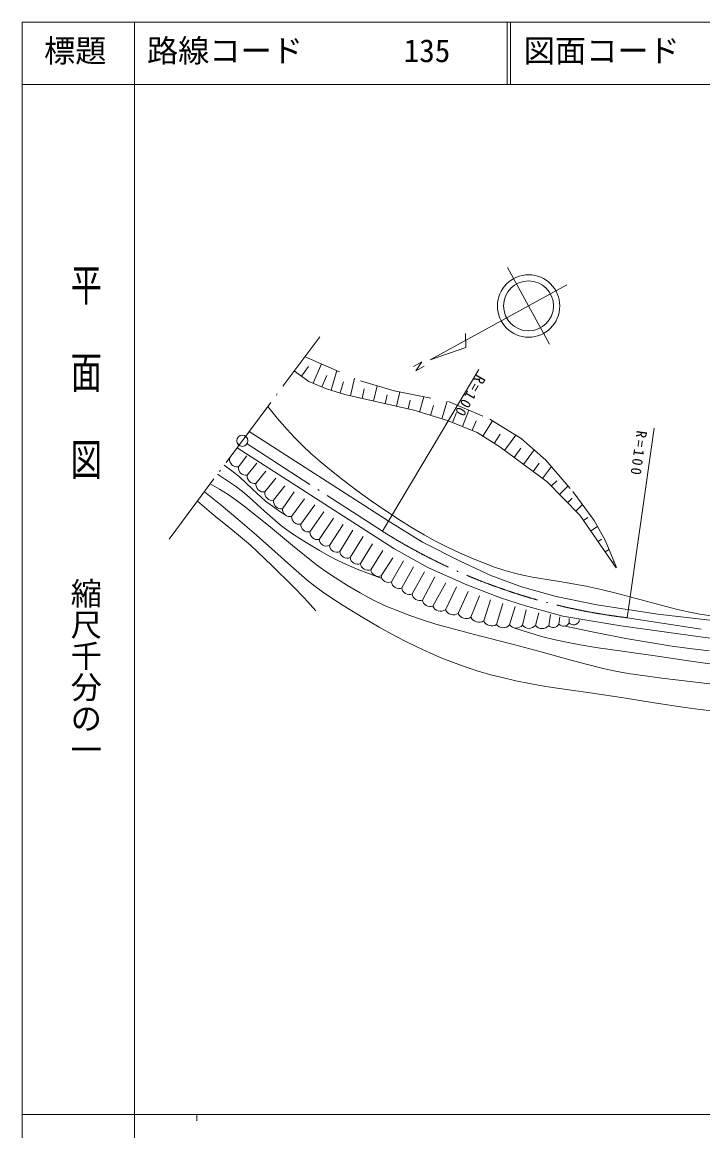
# Model space of a CAD drawing. Units: millimetres, scale not verified. Extents: x -625 to 714620, y -625 to 362121.
# Drawn here: x 74620 to 183705, y 184530 to 362121 of the extents above; entities that cross this region are included whole.
import ezdxf
from ezdxf.enums import TextEntityAlignment as Align

# ---------------------------------------------------------------- set-up
doc = ezdxf.new("R2010")
doc.units = ezdxf.units.MM
doc.header["$LTSCALE"] = 1000
doc.linetypes.add('DASHED_SPACED', pattern=[12, 6, -6])
doc.linetypes.add('LONG_DASHED_DOTTED', pattern=[15.25, 12, -1.5, 0.25, -1.5])
doc.layers.add('S-SUV', color=7, linetype='Continuous', lineweight=13)
doc.styles.add('@ＭＳ ゴシック', font='')
doc.styles.add('ＭＳ ゴシック', font='')
doc.styles.get('@ＭＳ ゴシック').set_extended_font_data('@MS Gothic')
doc.styles.get('ＭＳ ゴシック').set_extended_font_data('MS Gothic')

msp = doc.modelspace()

# ---------------------------------------------------------------- linework, layer by layer
at = {"layer": 'S-SUV'}
for p, q in [((74620, 362121), (74620, 2121)), ((714620, 362121), (74620, 362121)), ((92620, 362121), (92620, 352121)), ((152370, 362121), (152370, 352121)), ((152870, 362121), (152870, 352121)), ((74620, 352121), (714620, 352121)), ((92620, 352121), (92620, 2121)), ((152417, 322803), (159142, 310524)), ((139992, 308017), (161919, 320026)), ((145735, 310022), (145651, 312257)), ((139992, 308017), (145735, 310022)), ((121263, 304286), (122594, 307391)), ((138679, 307714), (137324, 306963)), ((137706, 306268), (138679, 307714)), ((120559, 304588), (118256, 306233)), ((119408, 305410), (120508, 306951)), ((122671, 303683), (123467, 305542)), ((124115, 303162), (125052, 306324)), ((132353, 280570), (147826, 306503)), ((139060, 307009), (137706, 306268)), ((123375, 303381), (120559, 304588)), ((125596, 302723), (126126, 304512)), ((127256, 302290), (127904, 305087)), ((130936, 301437), (131504, 303886)), ((126336, 302504), (123375, 303381)), ((137377, 299944), (126336, 302504)), ((129096, 301864), (129453, 303401)), ((132777, 301011), (133101, 302411)), ((134617, 300584), (135151, 302890)), ((138279, 299676), (139008, 302128)), ((113984, 300540), (115509, 298684)), ((136457, 300158), (136786, 301577)), ((140083, 299140), (140550, 300713)), ((141886, 298604), (142716, 301396)), ((115509, 298684), (117077, 296870)), ((142788, 298336), (137377, 299944)), ((143580, 298013), (144220, 299581)), ((145164, 297367), (146220, 299957)), ((117077, 296870), (118254, 295604)), ((147541, 296398), (142788, 298336)), ((146749, 296721), (147376, 298261)), ((148447, 295816), (150013, 298257)), ((175895, 297095), (171588, 266726)), ((110996, 296529), (133251, 282240)), ((118254, 295604), (119482, 294373)), ((151166, 294072), (147541, 296398)), ((150260, 294653), (151212, 296136)), ((151927, 293512), (153729, 295962)), ((109072, 293948), (134177, 277791)), ((119482, 294373), (120904, 293038)), ((120904, 293038), (122375, 291740)), ((158771, 288478), (151166, 294072)), ((153448, 292393), (154534, 293870)), ((154969, 291275), (156686, 293610)), ((109265, 290918), (110623, 292672)), ((110679, 289571), (112210, 291473)), ((122375, 291740), (124175, 290241)), ((156489, 290156), (157465, 291482)), ((105920, 289718), (107386, 288778)), ((107015, 291186), (108247, 290262)), ((108247, 290262), (109448, 289285)), ((112092, 288223), (113652, 290193)), ((124175, 290241), (126011, 288790)), ((158010, 289037), (159427, 290964)), ((104766, 288169), (106220, 287334)), ((107386, 288778), (108816, 287790)), ((108816, 287790), (109931, 286932)), ((109448, 289285), (111515, 287328)), ((113505, 286875), (115255, 289092)), ((114918, 285527), (116729, 287861)), ((126011, 288790), (128263, 287096)), ((163999, 283140), (158771, 288478)), ((159424, 287811), (160306, 288674)), ((160731, 286476), (162110, 287827)), ((103828, 286910), (106528, 284750)), ((106220, 287334), (107640, 286448)), ((107640, 286448), (108936, 285548)), ((109931, 286932), (111009, 286026)), ((111009, 286026), (113478, 283800)), ((111515, 287328), (113619, 285419)), ((116332, 284180), (118229, 286865)), ((128263, 287096), (130559, 285445)), ((102710, 285410), (105359, 283174)), ((106528, 284750), (109199, 282536)), ((108936, 285548), (110199, 284599)), ((110199, 284599), (114089, 281471)), ((113619, 285419), (114751, 284569)), ((114751, 284569), (115921, 283764)), ((117799, 282951), (119848, 285779)), ((119266, 281723), (121501, 284791)), ((130559, 285445), (132887, 283837)), ((162038, 285142), (162788, 285876)), ((163345, 283807), (164403, 284844)), ((105359, 283174), (108046, 280984)), ((109199, 282536), (112183, 279966)), ((113478, 283800), (115992, 281615)), ((115921, 283764), (116330, 283493)), ((116330, 283493), (116748, 283217)), ((120733, 280494), (122958, 283690)), ((122200, 279266), (124497, 282669)), ((132887, 283837), (135257, 282273)), ((169816, 274727), (163999, 283140)), ((164581, 282299), (165252, 282763)), ((108046, 280984), (109637, 279696)), ((114089, 281471), (117949, 278301)), ((115992, 281615), (117019, 280823)), ((117019, 280823), (118090, 280073)), ((123857, 278295), (126068, 281681)), ((125514, 277325), (127622, 280751)), ((133251, 282240), (138795, 278841)), ((135257, 282273), (137128, 281100)), ((137128, 281100), (139030, 279978)), ((165744, 280616), (166807, 281351)), ((109637, 279696), (111188, 278363)), ((112183, 279966), (115133, 277347)), ((118090, 280073), (120146, 278762)), ((127171, 276354), (129258, 279715)), ((138795, 278841), (144809, 275755)), ((139030, 279978), (140840, 278998)), ((140840, 278998), (142680, 278071)), ((166907, 278934), (167457, 279314)), ((111188, 278363), (114615, 275100)), ((115133, 277347), (117702, 275015)), ((117949, 278301), (119860, 276740)), ((120146, 278762), (122245, 277495)), ((122245, 277495), (123655, 276699)), ((128828, 275383), (130780, 278581)), ((130485, 274413), (132400, 277512)), ((134177, 277791), (139720, 274706)), ((142680, 278071), (144718, 277115)), ((144718, 277115), (146794, 276208)), ((168071, 277251), (168668, 277664)), ((119860, 276740), (121815, 275220)), ((123655, 276699), (125102, 275952)), ((125102, 275952), (126698, 275209)), ((132142, 273442), (134036, 276329)), ((133799, 272472), (135751, 275848)), ((144809, 275755), (149726, 273506)), ((146794, 276208), (148549, 275495)), ((148549, 275495), (150333, 274835)), ((169234, 275568), (169370, 275662)), ((114615, 275100), (118006, 271789)), ((117702, 275015), (120319, 272720)), ((121815, 275220), (123298, 274152)), ((123298, 274152), (124824, 273126)), ((126698, 275209), (128317, 274520)), ((128317, 274520), (130279, 273748)), ((130279, 273748), (132261, 273003)), ((135457, 271501), (137339, 274877)), ((137114, 270530), (139088, 274099)), ((139720, 274706), (145892, 271986)), ((149726, 273506), (154642, 271676)), ((150333, 274835), (151814, 274346)), ((151814, 274346), (153320, 273913)), ((153320, 273913), (154863, 273544)), ((154863, 273544), (156429, 273232)), ((118006, 271789), (119852, 269837)), ((120319, 272720), (121512, 271765)), ((121512, 271765), (122741, 270859)), ((124824, 273126), (126783, 271881)), ((126783, 271881), (128772, 270688)), ((138771, 269560), (140756, 273289)), ((140428, 268589), (142522, 272333)), ((145892, 271986), (151278, 269894)), ((156429, 273232), (160723, 272529)), ((160723, 272529), (165006, 271766)), ((165006, 271766), (167406, 271239)), ((122741, 270859), (124383, 269739)), ((128772, 270688), (130100, 269952)), ((130100, 269952), (131457, 269269)), ((142467, 267999), (144240, 271670)), ((144506, 267410), (146119, 270909)), ((146546, 266820), (147917, 270245)), ((154642, 271676), (160185, 270107)), ((160185, 270107), (166719, 268799)), ((167406, 271239), (169794, 270653)), ((169794, 270653), (174616, 269369)), ((119852, 269837), (121662, 267848)), ((124383, 269739), (126062, 268667)), ((126062, 268667), (128935, 266918)), ((131457, 269269), (133068, 268538)), ((133068, 268538), (134714, 267859)), ((148585, 266230), (149699, 269565)), ((150624, 265641), (151627, 268998)), ((151278, 269894), (155275, 268617)), ((152719, 265593), (153619, 268512)), ((155275, 268617), (161289, 266996)), ((166719, 268799), (176499, 267283)), ((174616, 269369), (179451, 268101)), ((128935, 266918), (131843, 265219)), ((134714, 267859), (136741, 267089)), ((136741, 267089), (138796, 266373)), ((154813, 265545), (155407, 267977)), ((156908, 265497), (157415, 267524)), ((159002, 265449), (159294, 267264)), ((160631, 265673), (160784, 266843)), ((161289, 266996), (170546, 265427)), ((162259, 265898), (162275, 266600)), ((163888, 266122), (163894, 266406)), ((176499, 267283), (189887, 265714)), ((179451, 268101), (181339, 267668)), ((181339, 267668), (183238, 267293)), ((183238, 267293), (185419, 266945)), ((131843, 265219), (133859, 264094)), ((138796, 266373), (140929, 265700)), ((140929, 265700), (143081, 265083)), ((143081, 265083), (147906, 263823)), ((153421, 265122), (155740, 264370)), ((161635, 265363), (166489, 264358)), ((170546, 265427), (183261, 263649)), ((133859, 264094), (135913, 263018)), ((135913, 263018), (137966, 262007)), ((147906, 263823), (152751, 262606)), ((155740, 264370), (158075, 263677)), ((158075, 263677), (159807, 263235)), ((159807, 263235), (161565, 262850)), ((161565, 262850), (164063, 262382)), ((166489, 264358), (171356, 263411)), ((171356, 263411), (174871, 262791)), ((183261, 263649), (190739, 262760)), ((137966, 262007), (140054, 261046)), ((152751, 262606), (157566, 261321)), ((157566, 261321), (162375, 259976)), ((164063, 262382), (166571, 261974)), ((166571, 261974), (171506, 261254)), ((171506, 261254), (176454, 260561)), ((174871, 262791), (178406, 262228)), ((178406, 262228), (181544, 261785)), ((181544, 261785), (184697, 261400)), ((140054, 261046), (141883, 260264)), ((141883, 260264), (143736, 259538)), ((143736, 259538), (145636, 258855)), ((162375, 259976), (165033, 259266)), ((176454, 260561), (181390, 259841)), ((181390, 259841), (186336, 259135)), ((145636, 258855), (147556, 258229)), ((147556, 258229), (149534, 257652)), ((149534, 257652), (151539, 257131)), ((165033, 259266), (167715, 258613)), ((167715, 258613), (169729, 258179)), ((169729, 258179), (171762, 257803)), ((171762, 257803), (174438, 257395)), ((151539, 257131), (153732, 256624)), ((153732, 256624), (155948, 256175)), ((155948, 256175), (158519, 255726)), ((174438, 257395), (177134, 257044)), ((177134, 257044), (182086, 256440)), ((182086, 256440), (187048, 255858)), ((158519, 255726), (161108, 255336)), ((161108, 255336), (166043, 254640)), ((166043, 254640), (170985, 253895)), ((170985, 253895), (175910, 253092)), ((175910, 253092), (180850, 252332)), ((180850, 252332), (183279, 252016)), ((183279, 252016), (185727, 251759)), ((74620, 187121), (613620, 187121)), ((102620, 187121), (102620, 186121))]:
    msp.add_line(p, q, dxfattribs=at)
at = {"layer": 'S-SUV', "linetype": 'LONG_DASHED_DOTTED'}
for p, q in [((98182, 279332), (122326, 311735)), ((110665, 294582), (132353, 280570)), ((171588, 266726), (189475, 263993))]:
    msp.add_line(p, q, dxfattribs=at)
at = {"layer": 'S-SUV', "linetype": 'DASHED_SPACED'}
for p, q in [((119998, 308517), (128845, 304678)), ((128845, 304678), (134243, 303069)), ((134243, 303069), (142944, 301351)), ((142944, 301351), (149562, 298536)), ((149562, 298536), (154607, 295420)), ((154607, 295420), (158556, 291983)), ((158556, 291983), (162870, 286938)), ((162870, 286938), (166270, 282295)), ((166270, 282295), (168061, 279151)), ((168061, 279151), (169853, 274764))]:
    msp.add_line(p, q, dxfattribs=at)
at = {"layer": 'S-SUV'}
for centre, radius in [((155779, 316663), 5000), ((155779, 316663), 4000), ((109909, 295070), 896), ((109909, 295070), 27), ((109262, 294561), 31.3), ((109262, 294561), 25), ((109262, 294561), 18.8), ((109262, 294561), 12.5), ((109262, 294561), 6.3)]:
    msp.add_circle(centre, radius, dxfattribs=at)
for centre, radius, start, end in [((109064, 292122), 1220, 173.22922, 279.48941), ((110477, 290774), 1220, 173.22922, 279.48941), ((111891, 289427), 1220, 173.22922, 279.48941), ((113304, 288079), 1220, 173.22922, 279.48941), ((114717, 286731), 1220, 173.22922, 279.48941), ((116130, 285383), 1220, 173.22922, 279.48941), ((117526, 284115), 1196, 176.92978, 283.18997), ((118993, 282887), 1196, 176.92978, 283.18997), ((120460, 281659), 1196, 176.92978, 283.18997), ((121927, 280430), 1196, 176.92978, 283.18997), ((123392, 279402), 1200, 186.5105, 292.77071), ((125050, 278431), 1200, 186.5105, 292.77071), ((126707, 277461), 1200, 186.5105, 292.77071), ((128364, 276490), 1200, 186.5105, 292.77071), ((130021, 275519), 1200, 186.5105, 292.77071), ((131678, 274549), 1200, 186.5105, 292.77071), ((133335, 273578), 1200, 186.5105, 292.77071), ((134992, 272608), 1200, 186.5105, 292.77071), ((136649, 271637), 1200, 186.5105, 292.77071), ((138306, 270666), 1200, 186.5105, 292.77071), ((139963, 269696), 1200, 186.5105, 292.77071), ((141691, 269136), 1377, 203.42641, 304.32069), ((143730, 268547), 1377, 203.42641, 304.32069), ((145770, 267957), 1377, 203.42641, 304.32069), ((147809, 267367), 1377, 203.42641, 304.32069), ((149848, 266778), 1377, 203.42641, 304.32069), ((151691, 266464), 1347, 217.65375, 319.71773), ((153785, 266416), 1347, 217.65375, 319.71773), ((155880, 266368), 1347, 217.65375, 319.71773), ((157974, 266320), 1347, 217.65375, 319.71773), ((159732, 266172), 1028, 224.72321, 330.98341), ((161361, 266396), 1028, 224.72321, 330.98341), ((162989, 266621), 1028, 224.72321, 330.98341)]:
    msp.add_arc(centre, radius, start, end, dxfattribs=at)
at = {"layer": 'S-SUV', "linetype": 'LONG_DASHED_DOTTED'}
msp.add_arc((182639, 360566), 94488, 237.84654, 263.28377, dxfattribs=at)

# ---------------------------------------------------------------- texts
at = {"layer": 'S-SUV', "style": 'ＭＳ ゴシック'}
for s, p in [('標題', (78120, 354621)), ('路線コード', (94620, 354621)), ('135', (135762, 354621)), ('図面コード', (155000, 354621))]:
    msp.add_text(s, height=3666, dxfattribs=at).set_placement(p, align=Align.BOTTOM_LEFT)
at = {"layer": 'S-SUV', "style": '@ＭＳ ゴシック', "width": 1.4}
msp.add_text('平  面  図', height=3666, rotation=270, dxfattribs=at).set_placement((81897, 323596), align=Align.BOTTOM_LEFT)
at = {"layer": 'S-SUV', "style": '@ＭＳ ゴシック'}
msp.add_text('縮尺千分の一', height=3666, rotation=270, dxfattribs=at).set_placement((81897, 273152), align=Align.BOTTOM_LEFT)
at = {"layer": 'S-SUV', "char_height": 1686, "attachment_point": 7, "style": 'ＭＳ ゴシック'}
for insert, rotation in [((147488, 305818), 239.8), ((173089, 296789), 261.9)]:
    msp.add_mtext('\\T1.3;R=100', dxfattribs=dict(at, insert=insert, rotation=rotation))

doc.saveas('drawing.dxf')
